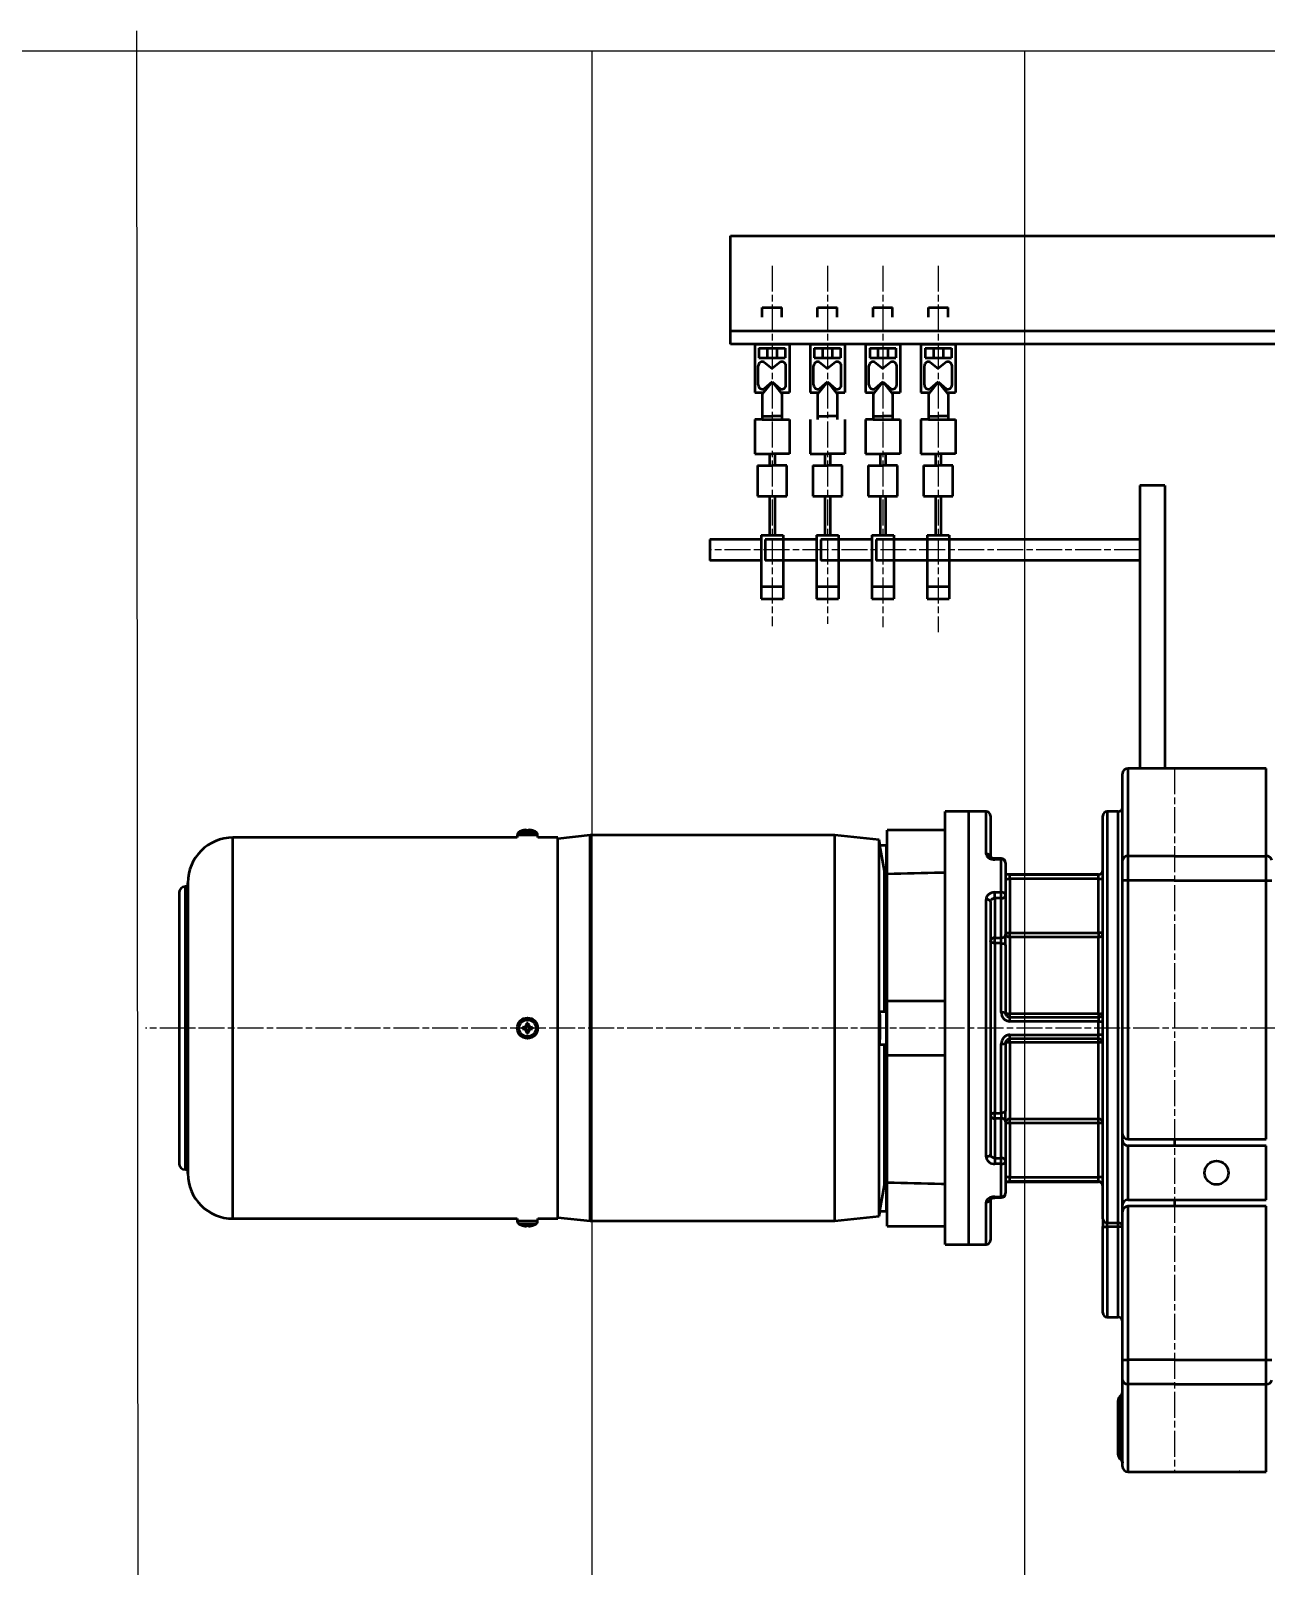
# Model space of a CAD drawing. Header units: millimetres. Extents: x -1263456 to 2767218, y -83310 to 50301.
# Drawn here: x 1101491 to 1102063, y -16630 to -15920 of the extents above; entities that cross this region are included whole.
import ezdxf

# ---------------------------------------------------------------- set-up
doc = ezdxf.new("R2010")
doc.units = ezdxf.units.MM
doc.linetypes.add('AM_ISO08W050', pattern=[18, 12, -1.5, 3, -1.5])
for name, color, linetype, lineweight in [('AM_0', 7, 'Continuous', 50), ('AM_7', 4, 'AM_ISO08W050', 25), ('AM_8', 1, 'Continuous', 25)]:
    doc.layers.add(name, color=color, linetype=linetype, lineweight=lineweight)

# ---------------------------------------------------------------- blocks, each defined once
blk = doc.blocks.new('wew1333')
at = {"layer": 'AM_8'}
for p, q in [((349606.69, 123406.73, 0.11), (349617.23, 112024.74, -6.84)), ((349817.23, 123397.36, 0), (349817.23, 111991.76, -9.91)), ((350017.23, 123397.36, 0), (350017.23, 111850.42, -9.91))]:
    blk.add_line(p, q, dxfattribs=at)
blk = doc.blocks.new('A$C46F70AF8')
at = {"layer": 'AM_0'}
for p, q in [((-540.15, -135.38), (-540.15, -85.38)), ((-540.15, -85.38), (-20.9, -85.38)), ((-525.49, -118.49), (-516.41, -118.49)), ((-525.49, -122.98), (-525.49, -118.49)), ((-516.41, -122.98), (-516.41, -118.49)), ((-499.89, -118.49), (-490.81, -118.49)), ((-499.89, -122.98), (-499.89, -118.49)), ((-490.81, -122.98), (-490.81, -118.49)), ((-474.29, -118.49), (-465.21, -118.49)), ((-474.29, -122.98), (-474.29, -118.49)), ((-465.21, -122.98), (-465.21, -118.49)), ((-448.69, -118.49), (-439.61, -118.49)), ((-448.69, -122.98), (-448.69, -118.49)), ((-439.61, -122.98), (-439.61, -118.49)), ((-5.9, -129.38), (-540.15, -129.38)), ((-20.9, -135.38), (-540.15, -135.38)), ((-528.95, -135.38), (-528.95, -157.78)), ((-528.95, -135.38), (-512.95, -135.38)), ((-527.03, -137.3), (-527.03, -141.69)), ((-527.03, -137.3), (-514.87, -137.3)), ((-527.03, -141.69), (-514.87, -141.69)), ((-523.19, -137.3), (-523.19, -141.69)), ((-518.71, -137.3), (-518.71, -141.69)), ((-514.87, -137.3), (-514.87, -141.69)), ((-512.95, -135.38), (-512.95, -157.78)), ((-503.35, -135.38), (-503.35, -157.78)), ((-503.35, -135.38), (-487.35, -135.38)), ((-501.43, -137.3), (-501.43, -141.69)), ((-501.43, -137.3), (-489.27, -137.3)), ((-501.43, -141.69), (-489.27, -141.69)), ((-497.59, -137.3), (-497.59, -141.69)), ((-493.11, -137.3), (-493.11, -141.69)), ((-489.27, -137.3), (-489.27, -141.69)), ((-487.35, -135.38), (-487.35, -157.78)), ((-477.75, -135.38), (-477.75, -157.78)), ((-477.75, -135.38), (-461.75, -135.38)), ((-475.83, -137.3), (-475.83, -141.69)), ((-475.83, -137.3), (-463.67, -137.3)), ((-475.83, -141.69), (-463.67, -141.69)), ((-471.99, -137.3), (-471.99, -141.69)), ((-467.51, -137.3), (-467.51, -141.69)), ((-463.67, -137.3), (-463.67, -141.69)), ((-461.75, -135.38), (-461.75, -157.78)), ((-452.15, -135.38), (-452.15, -157.78)), ((-452.15, -135.38), (-436.15, -135.38)), ((-450.23, -137.29), (-438.07, -137.29)), ((-450.23, -137.3), (-450.23, -141.69)), ((-450.23, -141.69), (-438.07, -141.69)), ((-446.39, -137.3), (-446.39, -141.69)), ((-441.91, -137.3), (-441.91, -141.69)), ((-438.07, -137.3), (-438.07, -141.69)), ((-436.15, -135.38), (-436.15, -157.78)), ((-527.35, -154.3), (-527.35, -145.49)), ((-524.67, -143.73), (-520.95, -146.7)), ((-517.23, -143.73), (-520.95, -146.7)), ((-514.55, -154.3), (-514.55, -145.49)), ((-501.75, -154.3), (-501.75, -145.49)), ((-499.07, -143.73), (-495.35, -146.7)), ((-491.63, -143.73), (-495.35, -146.7)), ((-488.95, -154.3), (-488.95, -145.49)), ((-476.15, -154.3), (-476.15, -145.49)), ((-473.47, -143.73), (-469.75, -146.7)), ((-466.03, -143.73), (-469.75, -146.7)), ((-463.35, -154.3), (-463.35, -145.49)), ((-450.55, -154.3), (-450.55, -145.49)), ((-447.87, -143.73), (-444.15, -146.7)), ((-440.43, -143.73), (-444.15, -146.7)), ((-437.75, -154.3), (-437.75, -145.49)), ((-520.95, -152.87), (-525.48, -158.47)), ((-520.95, -152.87), (-524.64, -156.05)), ((-520.95, -152.87), (-517.26, -156.05)), ((-520.95, -152.87), (-516.42, -158.47)), ((-495.35, -152.87), (-499.88, -158.47)), ((-495.35, -152.87), (-499.04, -156.05)), ((-495.35, -152.87), (-491.66, -156.05)), ((-495.35, -152.87), (-490.82, -158.47)), ((-469.75, -152.87), (-474.28, -158.47)), ((-469.75, -152.87), (-473.44, -156.05)), ((-469.75, -152.87), (-466.06, -156.05)), ((-469.75, -152.87), (-465.22, -158.47)), ((-444.15, -152.87), (-448.68, -158.47)), ((-444.15, -152.87), (-447.84, -156.05)), ((-444.15, -152.87), (-440.46, -156.05)), ((-444.15, -152.87), (-439.62, -158.47)), ((-528.95, -157.78), (-524.92, -157.78)), ((-525.48, -158.47), (-525.48, -168.74)), ((-516.98, -157.78), (-512.95, -157.78)), ((-516.42, -158.47), (-516.42, -168.74)), ((-503.35, -157.78), (-499.32, -157.78)), ((-499.88, -158.47), (-499.88, -168.74)), ((-491.38, -157.78), (-487.35, -157.78)), ((-490.82, -158.47), (-490.82, -168.74)), ((-477.75, -157.78), (-473.72, -157.78)), ((-474.28, -158.47), (-474.28, -168.74)), ((-465.78, -157.78), (-461.75, -157.78)), ((-465.22, -158.47), (-465.22, -168.74)), ((-452.15, -157.78), (-448.12, -157.78)), ((-448.68, -158.47), (-448.68, -168.74)), ((-440.18, -157.78), (-436.15, -157.78)), ((-439.62, -158.47), (-439.62, -168.74)), ((-528.95, -170.25), (-528.95, -186.1)), ((-525.48, -170.25), (-528.95, -170.25)), ((-525.48, -168.74), (-525.48, -170.25)), ((-525.48, -168.74), (-520.95, -168.74)), ((-525.48, -170.25), (-512.95, -170.25)), ((-516.42, -168.74), (-520.95, -168.74)), ((-516.42, -168.74), (-516.42, -170.25)), ((-512.95, -170.25), (-512.95, -186.1)), ((-503.35, -170.25), (-503.35, -186.1)), ((-499.88, -168.74), (-495.35, -168.74)), ((-499.88, -168.74), (-499.88, -170.25)), ((-490.82, -168.74), (-495.35, -168.74)), ((-490.82, -168.74), (-490.82, -170.25)), ((-487.35, -170.25), (-487.35, -186.1)), ((-477.75, -170.25), (-477.75, -186.1)), ((-474.28, -170.25), (-477.75, -170.25)), ((-474.28, -168.74), (-474.28, -170.25)), ((-474.28, -168.74), (-469.75, -168.74)), ((-474.28, -170.25), (-461.75, -170.25)), ((-465.22, -168.74), (-469.75, -168.74)), ((-465.22, -168.74), (-465.22, -170.25)), ((-461.75, -170.25), (-461.75, -186.1)), ((-452.15, -170.25), (-452.15, -186.1)), ((-448.68, -170.25), (-452.15, -170.25)), ((-448.68, -168.74), (-448.68, -170.25)), ((-448.68, -168.74), (-444.15, -168.74)), ((-448.68, -170.25), (-436.15, -170.25)), ((-439.62, -168.74), (-444.15, -168.74)), ((-439.62, -168.74), (-439.62, -170.25)), ((-436.15, -170.25), (-436.15, -186.1)), ((-528.95, -186.1), (-520.95, -186.1)), ((-527.75, -191.48), (-520.95, -191.48)), ((-527.75, -191.48), (-527.75, -205.64)), ((-522.15, -186.1), (-522.15, -191.48)), ((-512.95, -186.1), (-520.95, -186.1)), ((-514.15, -191.48), (-520.95, -191.48)), ((-519.75, -186.1), (-519.75, -191.48)), ((-514.15, -205.64), (-514.15, -191.48)), ((-503.35, -186.1), (-495.35, -186.1)), ((-502.15, -191.48), (-502.15, -205.64)), ((-502.15, -191.48), (-495.35, -191.48)), ((-496.55, -186.1), (-496.55, -191.48)), ((-487.35, -186.1), (-495.35, -186.1)), ((-488.55, -191.48), (-495.35, -191.48)), ((-494.15, -186.1), (-494.15, -191.48)), ((-488.55, -205.64), (-488.55, -191.48)), ((-477.75, -186.1), (-469.75, -186.1)), ((-476.55, -191.48), (-469.75, -191.48)), ((-476.55, -191.48), (-476.55, -205.64)), ((-470.95, -186.1), (-470.95, -191.48)), ((-461.75, -186.1), (-469.75, -186.1)), ((-462.95, -191.48), (-469.75, -191.48)), ((-468.55, -186.1), (-468.55, -191.48)), ((-462.95, -205.64), (-462.95, -191.48)), ((-452.15, -186.1), (-444.15, -186.1)), ((-450.95, -191.48), (-444.15, -191.48)), ((-450.95, -191.48), (-450.95, -205.64)), ((-445.35, -186.1), (-445.35, -191.48)), ((-436.15, -186.1), (-444.15, -186.1)), ((-437.35, -191.48), (-444.15, -191.48)), ((-442.95, -186.1), (-442.95, -191.48)), ((-437.35, -205.64), (-437.35, -191.48)), ((-527.75, -205.64), (-514.15, -205.64)), ((-522.15, -205.64), (-522.15, -223.7)), ((-519.75, -205.64), (-519.75, -223.7)), ((-502.15, -205.64), (-488.55, -205.64)), ((-496.55, -205.64), (-496.55, -223.7)), ((-494.15, -205.64), (-494.15, -223.7)), ((-476.55, -205.64), (-462.95, -205.64)), ((-470.95, -205.64), (-470.95, -223.7)), ((-468.55, -205.64), (-468.55, -223.7)), ((-450.95, -205.64), (-437.35, -205.64)), ((-445.35, -205.64), (-445.35, -223.7)), ((-442.95, -205.64), (-442.95, -223.7)), ((-339.4, -200.74), (-350.9, -200.74)), ((-350.9, -200.74), (-350.9, -331.4)), ((-339.4, -200.74), (-339.4, -331.4)), ((-526.06, -225.71), (-549.68, -225.71)), ((-549.68, -225.71), (-549.68, -235.31)), ((-526.06, -223.7), (-526.06, -253.14)), ((-526.06, -223.7), (-515.84, -223.7)), ((-524.08, -225.71), (-524.08, -235.31)), ((-500.46, -225.71), (-524.08, -225.71)), ((-515.84, -223.7), (-515.84, -253.14)), ((-500.46, -223.7), (-500.46, -253.14)), ((-500.46, -223.7), (-490.24, -223.7)), ((-498.48, -225.71), (-498.48, -235.31)), ((-474.86, -225.71), (-498.48, -225.71)), ((-490.24, -223.7), (-490.24, -253.14)), ((-474.86, -223.7), (-474.86, -253.14)), ((-474.86, -223.7), (-464.64, -223.7)), ((-350.9, -225.71), (-472.88, -225.71)), ((-472.88, -225.71), (-472.88, -235.31)), ((-464.64, -223.7), (-464.64, -253.14)), ((-449.26, -223.7), (-449.26, -253.14)), ((-449.26, -223.7), (-439.04, -223.7)), ((-439.04, -223.7), (-439.04, -253.14)), ((-526.06, -235.31), (-549.68, -235.31)), ((-500.46, -235.31), (-524.08, -235.31)), ((-474.86, -235.31), (-498.48, -235.31)), ((-350.9, -235.31), (-472.88, -235.31)), ((-526.06, -247.43), (-515.84, -247.43)), ((-500.46, -247.43), (-490.24, -247.43)), ((-474.86, -247.43), (-464.64, -247.43)), ((-449.26, -247.43), (-439.04, -247.43)), ((-526.06, -253.14), (-515.84, -253.14)), ((-500.46, -253.14), (-490.24, -253.14)), ((-474.86, -253.14), (-464.64, -253.14)), ((-449.26, -253.14), (-439.04, -253.14)), ((-335, -331.4), (-356.5, -331.4)), ((-356.5, -331.4), (-356.5, -371.96)), ((-292.5, -331.4), (-335, -331.4)), ((-292.5, -371.96), (-292.5, -331.4)), ((-359, -373.84), (-359, -333.9)), ((-430, -351.4), (-441, -351.4)), ((-441, -551.4), (-441, -351.4)), ((-422, -351.4), (-430, -351.4)), ((-430, -551.4), (-430, -351.4)), ((-430, -451.4), (-430, -351.4)), ((-422, -371.01), (-422, -351.4)), ((-420, -353.4), (-420, -372.61)), ((-368, -539.58), (-368, -353.4)), ((-361, -351.4), (-366, -351.4)), ((-366, -351.4), (-366, -541.38)), ((-361, -541.38), (-361, -351.4)), ((-637.88, -360.82), (-630.12, -360.82)), ((-636.3, -360.17), (-636.33, -360.17)), ((-636.28, -360.16), (-636.28, -360.16)), ((-634.76, -359.9), (-634.77, -359.88)), ((-633.62, -360.16), (-634.38, -360.16)), ((-633.62, -360.17), (-634.38, -360.17)), ((-634.29, -359.91), (-634.27, -360.16)), ((-633.71, -359.91), (-633.73, -360.16)), ((-633.71, -359.91), (-633.7, -359.9)), ((-633.23, -359.88), (-633.24, -359.9)), ((-631.72, -360.16), (-631.72, -360.16)), ((-631.67, -360.17), (-631.7, -360.17)), ((-441, -359.9), (-467.7, -359.9)), ((-467.7, -379.16), (-467.7, -359.9)), ((-638.74, -363.37), (-770.12, -363.37)), ((-770.12, -539.43), (-770.12, -363.37)), ((-638.7, -362.17), (-638.74, -363.37)), ((-638.7, -362.17), (-629.3, -362.17)), ((-629.26, -363.37), (-629.3, -362.17)), ((-620, -363.37), (-629.26, -363.37)), ((-605, -362.31), (-620, -363.89)), ((-620, -451.4), (-620, -363.37)), ((-492, -362.31), (-605, -362.31)), ((-605, -540.49), (-605, -362.31)), ((-471.46, -364.47), (-492, -362.31)), ((-492, -540.49), (-492, -362.31)), ((-471.03, -366.89), (-471.46, -364.47)), ((-471.46, -538.33), (-471.46, -364.47)), ((-469, -378.8), (-471.09, -366.9)), ((-471.09, -366.9), (-468, -366.9)), ((-468, -378.8), (-468, -366.9)), ((-415, -373.08), (-418, -373.08)), ((-418, -373.08), (-418, -373.52)), ((-415, -373.52), (-418, -373.52)), ((-415, -373.08), (-415, -373.52)), ((-415, -388.67), (-415, -373.52)), ((-413, -375.08), (-413, -389.93)), ((-359, -383.22), (-359, -373.84)), ((-356.5, -371.96), (-356.5, -383.22)), ((-335, -371.96), (-356.5, -371.96)), ((-335, -371.96), (-292.5, -371.96)), ((-292.5, -383.22), (-292.5, -371.96)), ((-469, -443.8), (-469, -378.8)), ((-469, -378.8), (-468, -378.8)), ((-467.7, -378.4), (-468, -378.4)), ((-467.7, -438.9), (-467.7, -379.16)), ((-370, -380.4), (-413, -380.4)), ((-411, -380.47), (-370, -380.47)), ((-411, -382.47), (-411, -380.47)), ((-411, -382.47), (-411, -407.45)), ((-370, -382.47), (-411, -382.47)), ((-370, -380.47), (-370, -380.4)), ((-370, -382.47), (-370, -380.47)), ((-370, -407.45), (-370, -382.47)), ((-370, -382.47), (-368, -382.47)), ((-795, -388.9), (-795, -513.9)), ((-791, -386.02), (-792.12, -386.02)), ((-792.12, -516.78), (-792.12, -386.02)), ((-791, -384.25), (-791, -518.55)), ((-791, -518.52), (-791, -384.28)), ((-418, -388.67), (-415, -388.67)), ((-418, -391.34), (-418, -388.67)), ((-415, -391.34), (-415, -388.67)), ((-413, -389.93), (-413, -408.23)), ((-356.5, -383.22), (-359, -383.22)), ((-359, -500.22), (-359, -383.22)), ((-356.5, -383.22), (-356.5, -502.72)), ((-335, -383.22), (-356.5, -383.22)), ((-335, -383.22), (-292.5, -383.22)), ((-292.5, -502.72), (-292.5, -383.22)), ((-292.5, -383.22), (-290, -383.22)), ((-422, -510.87), (-422, -391.93)), ((-420, -393.12), (-420, -509.68)), ((-418, -391.34), (-418, -409.65)), ((-415, -391.34), (-418, -391.34)), ((-415, -409.65), (-415, -391.34)), ((-418, -409.65), (-415, -409.65)), ((-418, -412.17), (-418, -409.65)), ((-415, -412.17), (-415, -409.65)), ((-413, -407.45), (-411, -407.45)), ((-413, -413.27), (-413, -408.23)), ((-411, -409.43), (-411, -407.45)), ((-411, -407.45), (-370, -407.45)), ((-411, -409.43), (-411, -444.71)), ((-370, -409.43), (-411, -409.43)), ((-368, -407.45), (-370, -407.45)), ((-370, -407.45), (-370, -409.43)), ((-370, -444.71), (-370, -409.43)), ((-418, -412.17), (-418, -490.63)), ((-415, -412.17), (-418, -412.17)), ((-415, -444.2), (-415, -412.17)), ((-413, -413.27), (-413, -444.4)), ((-441, -438.9), (-467.7, -438.9)), ((-467.7, -463.9), (-467.7, -438.9)), ((-471.09, -443.8), (-468, -443.8)), ((-468, -459), (-468, -443.8)), ((-411, -446.4), (-411, -444.71)), ((-411, -444.71), (-370, -444.71)), ((-411, -448.31), (-411, -446.4)), ((-411, -446.4), (-370, -446.4)), ((-370, -444.71), (-370, -446.4)), ((-370, -446.4), (-370, -448.31)), ((-635.33, -451.26), (-636.1, -451.04)), ((-635.33, -451.26), (-635.15, -451.28)), ((-635.28, -450.12), (-634.75, -450.65)), ((-634.75, -452.15), (-635.28, -452.68)), ((-634.36, -453.5), (-634.14, -452.73)), ((-634.29, -452.54), (-634.12, -452.55)), ((-634.14, -452.73), (-634.12, -452.55)), ((-633.86, -450.07), (-633.88, -450.25)), ((-633.71, -452.54), (-633.88, -452.55)), ((-633.86, -450.07), (-633.64, -449.3)), ((-632.72, -450.12), (-633.25, -450.65)), ((-632.72, -452.68), (-633.25, -452.15)), ((-632.86, -451.69), (-632.85, -451.52)), ((-632.67, -451.54), (-632.85, -451.52)), ((-631.9, -451.76), (-632.67, -451.54)), ((-620, -539.43), (-620, -451.4)), ((-430, -551.4), (-430, -451.4)), ((-370, -448.31), (-411, -448.31)), ((-370, -454.49), (-370, -448.31)), ((-471.09, -459), (-468, -459)), ((-469, -524), (-469, -459)), ((-415, -490.63), (-415, -458.6)), ((-413, -458.4), (-413, -489.53)), ((-411, -454.49), (-370, -454.49)), ((-411, -456.4), (-411, -454.49)), ((-370, -456.4), (-411, -456.4)), ((-411, -458.09), (-411, -456.4)), ((-370, -458.09), (-411, -458.09)), ((-411, -458.09), (-411, -493.37)), ((-370, -456.4), (-370, -454.49)), ((-370, -458.09), (-370, -456.4)), ((-370, -493.37), (-370, -458.09)), ((-467.7, -463.9), (-441, -463.9)), ((-467.7, -523.64), (-467.7, -463.9)), ((-418, -490.63), (-415, -490.63)), ((-418, -493.15), (-418, -490.63)), ((-418, -493.15), (-418, -511.46)), ((-415, -493.15), (-418, -493.15)), ((-415, -490.63), (-415, -493.15)), ((-415, -511.46), (-415, -493.15)), ((-413, -494.57), (-413, -489.53)), ((-413, -494.57), (-413, -512.87)), ((-411, -495.35), (-413, -495.35)), ((-411, -493.37), (-370, -493.37)), ((-411, -495.35), (-411, -493.37)), ((-411, -495.35), (-411, -520.33)), ((-370, -495.35), (-411, -495.35)), ((-370, -495.35), (-370, -493.37)), ((-370, -520.33), (-370, -495.35)), ((-368, -495.35), (-370, -495.35)), ((-359, -503.22), (-359, -500.22)), ((-359, -533.22), (-359, -503.22)), ((-356.5, -502.72), (-335, -502.72)), ((-335, -502.72), (-335, -505.72)), ((-335, -502.72), (-292.5, -502.72)), ((-356.5, -505.72), (-356.5, -530.72)), ((-335, -505.72), (-356.5, -505.72)), ((-292.5, -505.72), (-335, -505.72)), ((-292.5, -530.72), (-292.5, -505.72)), ((-792.12, -516.78), (-791, -516.78)), ((-418, -511.46), (-418, -514.13)), ((-418, -511.46), (-415, -511.46)), ((-415, -514.13), (-418, -514.13)), ((-415, -514.13), (-415, -511.46)), ((-415, -529.28), (-415, -514.13)), ((-413, -512.87), (-413, -527.72)), ((-471.09, -535.9), (-469, -524)), ((-469, -524), (-468, -524)), ((-468, -535.9), (-468, -524)), ((-468, -524.4), (-467.7, -524.4)), ((-467.7, -542.9), (-467.7, -523.64)), ((-413, -522.4), (-370, -522.4)), ((-411, -522.33), (-411, -520.33)), ((-411, -520.33), (-370, -520.33)), ((-370, -522.33), (-411, -522.33)), ((-368, -520.33), (-370, -520.33)), ((-370, -522.33), (-370, -520.33)), ((-370, -522.4), (-370, -522.33)), ((-422, -551.4), (-422, -531.79)), ((-420, -530.19), (-420, -549.4)), ((-418, -529.28), (-415, -529.28)), ((-418, -529.28), (-418, -529.72)), ((-418, -529.72), (-415, -529.72)), ((-415, -529.28), (-415, -529.72)), ((-356.5, -530.72), (-335, -530.72)), ((-335, -530.72), (-335, -533.72)), ((-335, -530.72), (-292.5, -530.72)), ((-620, -538.91), (-605, -540.49)), ((-492, -540.49), (-471.46, -538.33)), ((-471.46, -538.33), (-471.03, -535.91)), ((-471.09, -535.9), (-468, -535.9)), ((-359, -536.22), (-359, -533.22)), ((-359, -604.58), (-359, -536.22)), ((-335, -533.72), (-356.5, -533.72)), ((-356.5, -533.72), (-356.5, -604.58)), ((-292.5, -533.72), (-335, -533.72)), ((-292.5, -604.58), (-292.5, -533.72)), ((-770.12, -539.43), (-638.74, -539.43)), ((-638.74, -539.43), (-638.7, -540.63)), ((-634, -540.63), (-638.7, -540.63)), ((-634, -541.98), (-637.88, -541.98)), ((-636.33, -542.63), (-636.3, -542.63)), ((-636.28, -542.64), (-636.28, -542.64)), ((-634.77, -542.92), (-634.76, -542.9)), ((-634.38, -542.63), (-633.62, -542.63)), ((-634.38, -542.64), (-633.62, -542.64)), ((-634.29, -542.89), (-634.3, -542.9)), ((-634.27, -542.64), (-634.29, -542.89)), ((-629.3, -540.63), (-634, -540.63)), ((-630.12, -541.98), (-634, -541.98)), ((-633.73, -542.64), (-633.71, -542.89)), ((-633.24, -542.9), (-633.23, -542.92)), ((-631.72, -542.64), (-631.72, -542.64)), ((-631.7, -542.63), (-631.67, -542.63)), ((-629.3, -540.63), (-629.26, -539.43)), ((-629.26, -539.43), (-620, -539.43)), ((-605, -540.49), (-492, -540.49)), ((-467.7, -542.9), (-441, -542.9)), ((-368, -539.58), (-368, -543.11)), ((-368, -582.9), (-368, -543.11)), ((-366, -541.38), (-361, -541.38)), ((-366, -543.15), (-366, -541.38)), ((-361, -543.15), (-366, -543.15)), ((-366, -543.15), (-366, -584.9)), ((-361, -543.15), (-361, -541.38)), ((-361, -584.9), (-361, -543.15)), ((-441, -551.4), (-430, -551.4)), ((-430, -551.4), (-422, -551.4)), ((-366, -584.9), (-361, -584.9)), ((-359, -604.58), (-356.5, -604.58)), ((-359, -613.96), (-359, -604.58)), ((-335, -604.58), (-356.5, -604.58)), ((-356.5, -604.58), (-356.5, -615.84)), ((-335, -604.58), (-292.5, -604.58)), ((-292.5, -615.84), (-292.5, -604.58)), ((-292.5, -604.58), (-290, -604.58)), ((-359, -653.9), (-359, -613.96)), ((-335, -615.84), (-356.5, -615.84)), ((-356.5, -615.84), (-356.5, -656.4)), ((-335, -615.84), (-292.5, -615.84)), ((-292.5, -656.4), (-292.5, -615.84)), ((-361, -635.97), (-361, -623.41)), ((-359.89, -650.52), (-359.89, -621.34)), ((-361, -648.52), (-361, -635.97)), ((-359.88, -650.48), (-359.89, -650.52)), ((-356.5, -656.4), (-335, -656.4)), ((-335, -656.4), (-292.5, -656.4)), ((-304.69, -656.4), (-304.99, -656.4))]:
    blk.add_line(p, q, dxfattribs=at)
at = {"layer": 'AM_0', "flags": 128}
for points in [[(-413, -389.93), (-413.04, -389.68), (-413.15, -389.45), (-413.34, -389.23), (-413.59, -389.04), (-413.89, -388.88), (-414.23, -388.77), (-414.61, -388.7), (-415, -388.67)], [(-420, -393.12), (-420.04, -392.89), (-420.15, -392.66), (-420.34, -392.46), (-420.59, -392.28), (-420.89, -392.13), (-421.23, -392.02), (-421.61, -391.95), (-422, -391.93)], [(-418, -412.17), (-418.39, -412.15), (-418.77, -412.08), (-419.11, -411.98), (-419.41, -411.84), (-419.66, -411.68), (-419.85, -411.49), (-419.96, -411.28), (-420, -411.06)], [(-415, -412.17), (-414.61, -412.19), (-414.23, -412.25), (-413.89, -412.35), (-413.59, -412.49), (-413.34, -412.66), (-413.15, -412.85), (-413.04, -413.06), (-413, -413.27)], [(-418, -490.63), (-418.39, -490.65), (-418.77, -490.72), (-419.11, -490.82), (-419.41, -490.96), (-419.66, -491.12), (-419.85, -491.31), (-419.96, -491.52), (-420, -491.74)], [(-413, -489.53), (-413.04, -489.74), (-413.15, -489.95), (-413.34, -490.14), (-413.59, -490.31), (-413.89, -490.45), (-414.23, -490.55), (-414.61, -490.61), (-415, -490.63)], [(-420, -509.68), (-420.04, -509.91), (-420.15, -510.14), (-420.34, -510.34), (-420.59, -510.52), (-420.89, -510.67), (-421.23, -510.78), (-421.61, -510.85), (-422, -510.87)], [(-415, -514.13), (-414.61, -514.1), (-414.23, -514.03), (-413.89, -513.92), (-413.59, -513.76), (-413.34, -513.57), (-413.15, -513.35), (-413.04, -513.12), (-413, -512.87)]]:
    blk.add_lwpolyline(points, dxfattribs=at)
at = {"layer": 'AM_0'}
for centre, radius in [((-634, -451.4), 4.75), ((-634, -451.4), 4.7), ((-634, -451.4), 3.88), ((-315.5, -518.22), 5.5)]:
    blk.add_circle(centre, radius, dxfattribs=at)
for centre, radius, start, end in [((-525.43, -145.49), 1.92, 66.6474, 180), ((-516.47, -145.49), 1.92, 0, 113.3526), ((-499.83, -145.49), 1.92, 66.6474, 180), ((-490.87, -145.49), 1.92, 0, 113.3526), ((-474.23, -145.49), 1.92, 66.6474, 180), ((-465.27, -145.49), 1.92, 0, 113.3526), ((-448.63, -145.49), 1.92, 66.6474, 180), ((-439.67, -145.49), 1.92, 0, 113.3526), ((-525.43, -154.3), 1.92, 180, 294.38647), ((-516.47, -154.3), 1.92, 245.61353, 0), ((-499.83, -154.3), 1.92, 180, 294.38647), ((-490.87, -154.3), 1.92, 245.61353, 0), ((-474.23, -154.3), 1.92, 180, 294.38647), ((-465.27, -154.3), 1.92, 245.61353, 0), ((-448.63, -154.3), 1.92, 180, 294.38647), ((-439.67, -154.3), 1.92, 245.61353, 0), ((-356.5, -333.9), 2.5, 90, 180), ((-422, -353.4), 2, 0, 90), ((-366, -353.4), 2, 90, 180), ((-361, -349.4), 2, 270, 0), ((-637.1, -362.22), 1.6, 119.00972, 178), ((-634, -367.82), 8, 106.94435, 119.00972), ((-636.28, -360.33), 0.166, 90, 106.94435), ((-633.98, -367.81), 7.99, 98.34714, 106.90935), ((-634.13, -363.16), 3.33, 101.05581, 110.14722), ((-633.83, -364.89), 5.08, 99.32917, 106.50736), ((-633.39, -360.36), 1.01, 153.4439, 169.087), ((-634.61, -360.36), 1.01, 10.913, 26.5561), ((-634.17, -364.89), 5.08, 73.49264, 80.67083), ((-633.87, -363.15), 3.33, 69.85162, 78.94535), ((-634.02, -367.81), 7.99, 73.09065, 81.65286), ((-631.72, -360.33), 0.166, 73.05565, 90), ((-634, -367.82), 8, 60.99028, 73.05565), ((-630.9, -362.22), 1.6, 2, 60.99028), ((-770.12, -384.25), 20.88, 90, 180), ((-421.82, -372.83), 1.84, 6.87929, 95.52618), ((-415, -375.08), 2, 0, 90), ((-414.8, -375.33), 1.82, 7.97439, 96.20295), ((-356.77, -374.2), 2.26, 83.04877, 170.71818), ((-292.23, -374.2), 2.26, 9.28181, 96.95116), ((-370, -378.4), 2, 270, 0), ((-370, -378.47), 2, 269.97287, 359.97268), ((-792.12, -388.9), 2.88, 90, 180), ((-414.75, -389.57), 1.79, 261.95066, 348.57815), ((-418.25, -411.42), 1.79, 81.9504, 168.57826), ((-414.75, -407.88), 1.79, 261.95062, 348.57804), ((-411.01, -407.44), 1.99, 180.3615, 270.3565), ((-369.99, -407.44), 1.99, 269.64338, 359.63862), ((-414.51, -449.28), 5.1, 72.85139, 95.56307), ((-411.49, -441.3), 3.45, 243.99364, 278.12729), ((-370, -444.4), 2, 270, 0), ((-369.51, -441.3), 3.45, 261.87262, 296.00645), ((-634, -451.4), 2.33, 170.53998, 189.46002), ((-642.15, -535.73), 84.92, 85.26081, 86.04825), ((-642.16, -367), 84.99, 273.95208, 274.73887), ((-634, -451.4), 2.13, 170.37027, 189.62973), ((-634, -451.4), 1.34, 173.87701, 186.12299), ((-662.41, -483.79), 43.24, 50.06924, 51.13174), ((-601.49, -422.89), 43.39, 218.87049, 219.92927), ((-601.48, -479.91), 43.4, 140.07091, 141.1295), ((-662.42, -419), 43.26, 308.86845, 309.93058), ((-634, -451.4), 2.33, 80.53998, 99.46002), ((-550.17, -443.29), 84.42, 183.94931, 184.74141), ((-550.17, -459.51), 84.42, 175.25859, 176.05068), ((-634, -451.4), 2.33, 260.53998, 279.46002), ((-634, -451.4), 2.13, 80.37027, 99.62973), ((-634, -451.4), 2.13, 260.37027, 279.62973), ((-634, -451.4), 1.34, 83.87701, 96.12299), ((-634, -451.4), 1.34, 263.87701, 276.12299), ((-717.83, -443.29), 84.42, 355.25859, 356.05069), ((-717.83, -459.51), 84.42, 3.94932, 4.74141), ((-605.59, -483.79), 43.24, 128.86826, 129.93076), ((-605.58, -419), 43.26, 230.06942, 231.13155), ((-666.37, -423.01), 43.21, 320.06853, 321.13171), ((-666.38, -479.8), 43.22, 38.8683, 39.93129), ((-625.85, -535.73), 84.92, 93.95175, 94.73919), ((-625.84, -367), 84.99, 265.26113, 266.04792), ((-634, -451.4), 1.34, 353.87701, 6.12299), ((-634, -451.4), 2.13, 350.37027, 9.62973), ((-634, -451.4), 2.33, 350.53998, 9.46002), ((-369.5, -436.75), 11.58, 267.52906, 277.44999), ((-414.51, -453.52), 5.1, 264.43707, 287.14852), ((-411.49, -461.5), 3.45, 81.87275, 116.00632), ((-369.5, -466.05), 11.58, 82.55001, 92.47094), ((-370, -458.4), 2, 0, 90), ((-369.51, -461.5), 3.45, 63.99359, 98.12734), ((-418.25, -491.38), 1.79, 191.42175, 278.04959), ((-414.75, -494.92), 1.79, 11.42185, 98.04949), ((-411.01, -495.36), 1.99, 89.6435, 179.63861), ((-369.99, -495.36), 1.99, 0.36127, 90.35662), ((-356.5, -500.22), 2.5, 180, 270), ((-356.5, -503.22), 2.5, 180, 270), ((-792.12, -513.9), 2.88, 180, 270), ((-414.75, -513.23), 1.79, 11.42174, 98.0496), ((-770.12, -518.55), 20.88, 180, 270), ((-370, -524.33), 2, 0.02727, 90.02707), ((-370, -524.4), 2, 0, 90), ((-421.82, -529.97), 1.84, 264.47406, 353.1206), ((-415, -527.72), 2, 270, 0), ((-414.8, -527.47), 1.82, 263.79731, 352.02535), ((-356.5, -533.22), 2.5, 90, 180), ((-356.5, -536.22), 2.5, 90, 180), ((-637.1, -540.58), 1.6, 182, 240.99028), ((-634, -534.98), 8, 240.99028, 253.05565), ((-636.28, -542.47), 0.166, 253.05565, 270), ((-633.98, -534.99), 7.99, 253.09004, 261.65348), ((-633.83, -537.91), 5.08, 253.49148, 260.67199), ((-634.13, -539.65), 3.33, 249.85138, 258.94559), ((-633.39, -542.44), 1.01, 190.91211, 206.55698), ((-634.61, -542.44), 1.01, 333.44302, 349.08789), ((-634.17, -537.91), 5.08, 279.32801, 286.50852), ((-633.87, -539.65), 3.33, 281.05326, 290.14977), ((-634.02, -534.99), 7.99, 278.34652, 286.90996), ((-631.72, -542.47), 0.166, 270, 286.94435), ((-634, -534.98), 8, 286.94435, 299.00972), ((-630.9, -540.58), 1.6, 299.00972, 358), ((-366.1, -539.48), 1.91, 183.17688, 272.85824), ((-366.5, -514.75), 28.4, 266.97228, 271.00832), ((-360.9, -543.29), 1.91, 3.17669, 92.85868), ((-360.5, -571.55), 28.4, 86.97226, 91.00834), ((-422, -549.4), 2, 270, 0), ((-366, -582.9), 2, 180, 270), ((-361, -586.9), 2, 0, 90), ((-356.77, -613.6), 2.26, 189.28183, 276.95144), ((-292.23, -613.6), 2.26, 263.04863, 350.71818), ((-358.5, -623.41), 2.5, 123.74899, 180), ((-361, -619.67), 2, 303.74899, 0), ((-358.5, -648.52), 2.5, 180, 234.95459), ((-360.99, -652.18), 1.99, 0.04461, 56.43636), ((-356.5, -653.9), 2.5, 180, 270)]:
    blk.add_arc(centre, radius, start, end, dxfattribs=at)
for centre, major_axis, start_param, end_param in [((-635, -450.68), (0.205, 0.179), 5.226613, 5.586749), ((-635, -452.12), (0.205, -0.179), 0.696437, 1.056572), ((-634.72, -450.4), (0.179, 0.205), 3.838029, 4.198165), ((-634.72, -452.4), (-0.179, 0.205), 5.226613, 5.586749), ((-633.28, -450.4), (-0.179, 0.205), 2.08502, 2.445156), ((-633.28, -452.4), (0.179, 0.205), 0.696437, 1.056572), ((-633, -450.68), (0.205, -0.179), 3.838029, 4.198165), ((-633, -452.12), (0.205, 0.179), 2.08502, 2.445156)]:
    blk.add_ellipse(centre, major_axis=major_axis, ratio=0.868224, start_param=start_param, end_param=end_param, dxfattribs=at)
for points, knots in [([(-635.14, -359.91), (-635.1, -359.9), (-635.02, -359.89), (-634.91, -359.88), (-634.83, -359.87), (-634.77, -359.87), (-634.77, -359.88), (-634.77, -359.88)], [0, 0, 0, 0, 0.198656, 0.39735, 0.594039, 0.788729, 1, 1, 1, 1]), ([(-634.66, -359.88), (-634.62, -359.88), (-634.54, -359.88), (-634.44, -359.87), (-634.35, -359.88), (-634.3, -359.89), (-634.29, -359.9), (-634.29, -359.91), (-634.29, -359.91)], [0, 0, 0, 0, 0.194928, 0.389835, 0.583891, 0.778309, 0.974533, 1, 1, 1, 1]), ([(-633.7, -359.89), (-633.68, -359.89), (-633.65, -359.88), (-633.57, -359.87), (-633.47, -359.87), (-633.39, -359.88), (-633.34, -359.88)], [0, 0, 0, 0, 0.2479705, 0.4934191, 0.7363798, 1, 1, 1, 1]), ([(-633.23, -359.88), (-633.23, -359.88), (-633.23, -359.88), (-633.18, -359.87), (-633.1, -359.88), (-632.99, -359.89), (-632.91, -359.9), (-632.87, -359.91), (-632.86, -359.91)], [0, 0, 0, 0, 0.1949022, 0.3898484, 0.5838828, 0.7783162, 0.9745694, 1, 1, 1, 1]), ([(-422, -371.01), (-421.98, -371.19), (-421.93, -371.65), (-421.44, -372.36), (-420.54, -373), (-419.35, -373.44), (-418.45, -373.49), (-418, -373.52)], [0, 0, 0, 0, 0.148505, 0.364347, 0.577721, 0.789301, 1, 1, 1, 1]), ([(-418, -373.07), (-418.24, -373.06), (-418.75, -373.04), (-419.39, -372.85), (-419.83, -372.63), (-420.03, -372.44), (-420.03, -372.44), (-420.03, -372.44)], [0, 0, 0, 0, 0.214085, 0.445674, 0.647955, 0.842442, 1, 1, 1, 1]), ([(-467.7, -380.08), (-459.37, -379.88), (-450.47, -379.66), (-441.57, -379.44), (-441, -379.43)], [0, 0, 0, 0, 0.935897, 1, 1, 1, 1]), ([(-411, -380.47), (-411.3, -380.47), (-412, -380.47), (-412.63, -380.49), (-413, -380.49)], [0, 0, 0, 0, 0.419171, 1, 1, 1, 1]), ([(-413, -382.76), (-412.98, -382.71), (-412.93, -382.63), (-412.59, -382.54), (-412.08, -382.49), (-411.52, -382.47), (-411.15, -382.47), (-411, -382.47)], [0, 0, 0, 0, 0.216935, 0.432616, 0.646734, 0.860063, 1, 1, 1, 1]), ([(-418, -388.67), (-418.29, -388.69), (-419.02, -388.72), (-420.15, -389.1), (-421.17, -389.83), (-421.87, -390.81), (-421.96, -391.56), (-422, -391.93)], [0, 0, 0, 0, 0.135052, 0.347414, 0.562743, 0.780951, 1, 1, 1, 1]), ([(-420, -393.12), (-419.98, -392.91), (-419.93, -392.5), (-419.59, -391.97), (-419.07, -391.57), (-418.51, -391.37), (-418.14, -391.35), (-418, -391.34)], [0, 0, 0, 0, 0.220392, 0.438716, 0.653524, 0.865287, 1, 1, 1, 1]), ([(-471.09, -459), (-471.05, -455.15), (-471, -450.09), (-471.07, -445.02), (-471.09, -443.8)], [0, 0, 0, 0, 0.7593733, 1, 1, 1, 1]), ([(-415, -444.2), (-414.98, -444.5), (-414.93, -445.27), (-414.45, -446.42), (-413.55, -447.46), (-412.35, -448.18), (-411.45, -448.27), (-411, -448.31)], [0, 0, 0, 0, 0.145298, 0.361722, 0.576219, 0.788748, 1, 1, 1, 1]), ([(-411, -446.4), (-411.22, -446.38), (-411.67, -446.33), (-412.27, -445.99), (-412.73, -445.48), (-412.97, -444.92), (-412.99, -444.55), (-413, -444.4)], [0, 0, 0, 0, 0.213193, 0.4265649, 0.6404417, 0.8554461, 1, 1, 1, 1]), ([(-636.3, -451.02), (-636.28, -451.02), (-636.24, -451.02), (-636.19, -451.03), (-636.14, -451.03), (-636.12, -451.04), (-636.11, -451.04), (-636.1, -451.04)], [0, 0, 0, 0, 0.240485, 0.480881, 0.720273, 0.958787, 1, 1, 1, 1]), ([(-636.1, -451.76), (-636.11, -451.76), (-636.13, -451.76), (-636.18, -451.77), (-636.23, -451.78), (-636.28, -451.78), (-636.3, -451.78), (-636.3, -451.78)], [0, 0, 0, 0, 0.238614, 0.477222, 0.715553, 0.954709, 1, 1, 1, 1]), ([(-634.77, -450.74), (-634.77, -450.78), (-634.77, -450.86), (-634.82, -450.96), (-634.9, -451.05), (-635.01, -451.1), (-635.09, -451.11), (-635.13, -451.11), (-635.14, -451.11)], [0, 0, 0, 0, 0.194901, 0.389848, 0.583882, 0.778318, 0.974519, 1, 1, 1, 1]), ([(-635.14, -451.69), (-635.1, -451.7), (-635.02, -451.7), (-634.91, -451.75), (-634.83, -451.83), (-634.77, -451.93), (-634.77, -452.01), (-634.77, -452.06)], [0, 0, 0, 0, 0.198658, 0.397351, 0.594041, 0.788735, 1, 1, 1, 1]), ([(-634.29, -450.26), (-634.3, -450.3), (-634.3, -450.38), (-634.35, -450.49), (-634.43, -450.57), (-634.53, -450.63), (-634.61, -450.63), (-634.66, -450.63)], [0, 0, 0, 0, 0.198645, 0.39736, 0.594051, 0.788746, 1, 1, 1, 1]), ([(-634.66, -452.17), (-634.62, -452.17), (-634.54, -452.17), (-634.44, -452.22), (-634.35, -452.3), (-634.3, -452.41), (-634.29, -452.49), (-634.29, -452.53), (-634.29, -452.54)], [0, 0, 0, 0, 0.194927, 0.389834, 0.583889, 0.778307, 0.97453, 1, 1, 1, 1]), ([(-634.36, -449.3), (-634.36, -449.29), (-634.36, -449.27), (-634.37, -449.22), (-634.38, -449.17), (-634.38, -449.12), (-634.38, -449.1), (-634.38, -449.1)], [0, 0, 0, 0, 0.238588, 0.477217, 0.715622, 0.954773, 1, 1, 1, 1]), ([(-634.38, -453.7), (-634.38, -453.68), (-634.38, -453.64), (-634.37, -453.59), (-634.37, -453.54), (-634.36, -453.52), (-634.36, -453.51), (-634.36, -453.5)], [0, 0, 0, 0, 0.240397, 0.480842, 0.720297, 0.958794, 1, 1, 1, 1]), ([(-633.34, -450.63), (-633.38, -450.63), (-633.46, -450.63), (-633.56, -450.58), (-633.65, -450.5), (-633.7, -450.39), (-633.71, -450.31), (-633.71, -450.27), (-633.71, -450.26)], [0, 0, 0, 0, 0.194928, 0.389835, 0.583888, 0.778307, 0.97453, 1, 1, 1, 1]), ([(-633.71, -452.54), (-633.7, -452.5), (-633.7, -452.42), (-633.65, -452.31), (-633.57, -452.23), (-633.47, -452.17), (-633.39, -452.17), (-633.34, -452.17)], [0, 0, 0, 0, 0.198645, 0.39736, 0.594051, 0.788746, 1, 1, 1, 1]), ([(-633.62, -449.1), (-633.62, -449.12), (-633.62, -449.16), (-633.63, -449.21), (-633.63, -449.26), (-633.64, -449.28), (-633.64, -449.29), (-633.64, -449.3)], [0, 0, 0, 0, 0.240399, 0.480831, 0.720311, 0.958809, 1, 1, 1, 1]), ([(-633.64, -453.5), (-633.64, -453.51), (-633.64, -453.53), (-633.63, -453.58), (-633.62, -453.63), (-633.62, -453.68), (-633.62, -453.7), (-633.62, -453.7)], [0, 0, 0, 0, 0.238572, 0.477206, 0.715624, 0.95478, 1, 1, 1, 1]), ([(-633.25, -452.15), (-633.28, -452.12), (-633.35, -452.05), (-633.4, -452), (-633.43, -451.97)], [0, 0, 0, 0, 0.375862, 1, 1, 1, 1]), ([(-632.86, -451.11), (-632.9, -451.1), (-632.98, -451.1), (-633.09, -451.05), (-633.17, -450.97), (-633.23, -450.87), (-633.23, -450.79), (-633.23, -450.74)], [0, 0, 0, 0, 0.198608, 0.397347, 0.59404, 0.788732, 1, 1, 1, 1]), ([(-633.23, -452.06), (-633.23, -452.02), (-633.23, -451.94), (-633.18, -451.84), (-633.1, -451.75), (-632.99, -451.7), (-632.91, -451.69), (-632.87, -451.69), (-632.86, -451.69)], [0, 0, 0, 0, 0.194899, 0.389846, 0.583881, 0.778317, 0.974569, 1, 1, 1, 1]), ([(-631.9, -451.04), (-631.89, -451.04), (-631.87, -451.04), (-631.82, -451.03), (-631.77, -451.02), (-631.72, -451.02), (-631.7, -451.02), (-631.7, -451.02)], [0, 0, 0, 0, 0.238614, 0.477222, 0.715553, 0.954709, 1, 1, 1, 1]), ([(-631.7, -451.78), (-631.72, -451.78), (-631.76, -451.78), (-631.81, -451.77), (-631.86, -451.77), (-631.88, -451.76), (-631.89, -451.76), (-631.9, -451.76)], [0, 0, 0, 0, 0.240485, 0.480881, 0.720274, 0.958787, 1, 1, 1, 1]), ([(-411, -454.49), (-411.29, -454.51), (-412.04, -454.56), (-413.17, -455.05), (-414.18, -455.98), (-414.87, -457.22), (-414.96, -458.14), (-415, -458.6)], [0, 0, 0, 0, 0.138601, 0.35061, 0.564863, 0.78182, 1, 1, 1, 1]), ([(-413, -458.4), (-412.98, -458.18), (-412.93, -457.73), (-412.59, -457.13), (-412.08, -456.67), (-411.52, -456.43), (-411.15, -456.41), (-411, -456.4)], [0, 0, 0, 0, 0.216935, 0.432616, 0.646734, 0.860063, 1, 1, 1, 1]), ([(-418, -511.46), (-418.22, -511.44), (-418.67, -511.4), (-419.27, -511.11), (-419.72, -510.66), (-419.96, -510.16), (-419.99, -509.82), (-420, -509.68)], [0, 0, 0, 0, 0.210155, 0.4211294, 0.6341305, 0.8504393, 1, 1, 1, 1]), ([(-422, -510.87), (-421.98, -511.12), (-421.93, -511.74), (-421.44, -512.66), (-420.54, -513.47), (-419.35, -514.02), (-418.45, -514.09), (-418, -514.13)], [0, 0, 0, 0, 0.148504, 0.364346, 0.57772, 0.789301, 1, 1, 1, 1]), ([(-467.7, -522.72), (-459.37, -522.92), (-450.47, -523.14), (-441.57, -523.36), (-441, -523.37)], [0, 0, 0, 0, 0.935897, 1, 1, 1, 1]), ([(-411, -520.33), (-411.22, -520.33), (-411.67, -520.33), (-412.27, -520.3), (-412.73, -520.23), (-412.97, -520.15), (-412.99, -520.07), (-413, -520.04)], [0, 0, 0, 0, 0.2131929, 0.426565, 0.6404418, 0.8554469, 1, 1, 1, 1]), ([(-413, -522.3), (-412.78, -522.31), (-412.18, -522.33), (-411.46, -522.33), (-411, -522.33)], [0, 0, 0, 0, 0.367328, 1, 1, 1, 1]), ([(-418, -529.28), (-418.29, -529.29), (-419.02, -529.32), (-420.15, -529.63), (-421.17, -530.2), (-421.87, -530.96), (-421.96, -531.52), (-422, -531.79)], [0, 0, 0, 0, 0.135052, 0.347414, 0.562742, 0.78095, 1, 1, 1, 1]), ([(-420.02, -530.36), (-420.02, -530.35), (-420.02, -530.34), (-419.76, -530.12), (-419.26, -529.9), (-418.64, -529.74), (-418.19, -529.74), (-418, -529.74)], [0, 0, 0, 0, 0.1704787, 0.391975, 0.6011681, 0.8244424, 1, 1, 1, 1]), ([(-634.77, -542.92), (-634.77, -542.92), (-634.77, -542.92), (-634.82, -542.93), (-634.9, -542.92), (-635.01, -542.91), (-635.09, -542.9), (-635.13, -542.89), (-635.14, -542.89)], [0, 0, 0, 0, 0.194903, 0.389849, 0.583883, 0.778316, 0.974519, 1, 1, 1, 1]), ([(-634.3, -542.91), (-634.32, -542.91), (-634.35, -542.92), (-634.43, -542.93), (-634.53, -542.93), (-634.61, -542.92), (-634.66, -542.92)], [0, 0, 0, 0, 0.247972, 0.49342, 0.73638, 1, 1, 1, 1]), ([(-633.34, -542.92), (-633.38, -542.92), (-633.46, -542.92), (-633.56, -542.93), (-633.65, -542.92), (-633.7, -542.91), (-633.71, -542.9), (-633.71, -542.89), (-633.71, -542.89)], [0, 0, 0, 0, 0.194928, 0.389835, 0.583892, 0.778309, 0.974533, 1, 1, 1, 1]), ([(-632.86, -542.89), (-632.9, -542.9), (-632.98, -542.91), (-633.09, -542.92), (-633.17, -542.93), (-633.23, -542.93), (-633.23, -542.92), (-633.23, -542.92)], [0, 0, 0, 0, 0.198607, 0.397348, 0.594037, 0.788728, 1, 1, 1, 1]), ([(-359.91, -650.59), (-359.78, -650.68), (-359.51, -650.88), (-359.25, -651.24), (-359.1, -651.58), (-359.04, -651.83), (-359.01, -652), (-359, -652.12), (-359, -652.15), (-359, -652.17)], [0, 0, 0, 0, 0.18111, 0.349243, 0.490811, 0.603147, 0.706098, 0.840937, 1, 1, 1, 1])]:
    blk.add_open_spline(points, degree=3, knots=knots, dxfattribs=at)
at = {"layer": 'AM_7'}
for p, q in [((-520.95, -99.18), (-520.95, -265.67)), ((-495.35, -99.18), (-495.35, -264.56)), ((-469.75, -99.18), (-469.75, -266.15)), ((-444.15, -99.18), (-444.15, -268.45)), ((-350.9, -230.51), (-549.68, -230.51)), ((-335, -331.4), (-335, -656.4)), ((0, -451.4), (-810.63, -451.4))]:
    blk.add_line(p, q, dxfattribs=at)

msp = doc.modelspace()

# ---------------------------------------------------------------- linework, layer by layer
at = {"layer": 'AM_8'}
msp.add_line((1096534.94, -15929.72), (1109200.89, -15929.72, -0.02), dxfattribs=at)

# ---------------------------------------------------------------- block references
at = {"layer": 'AM_0'}
for name, p in [('wew1333', (751933.6, -139327.08, 0)), ('A$C46F70AF8', (1102355.03, -15929.72, -0.01))]:
    msp.add_blockref(name, p, dxfattribs=at)

doc.saveas('drawing.dxf')
